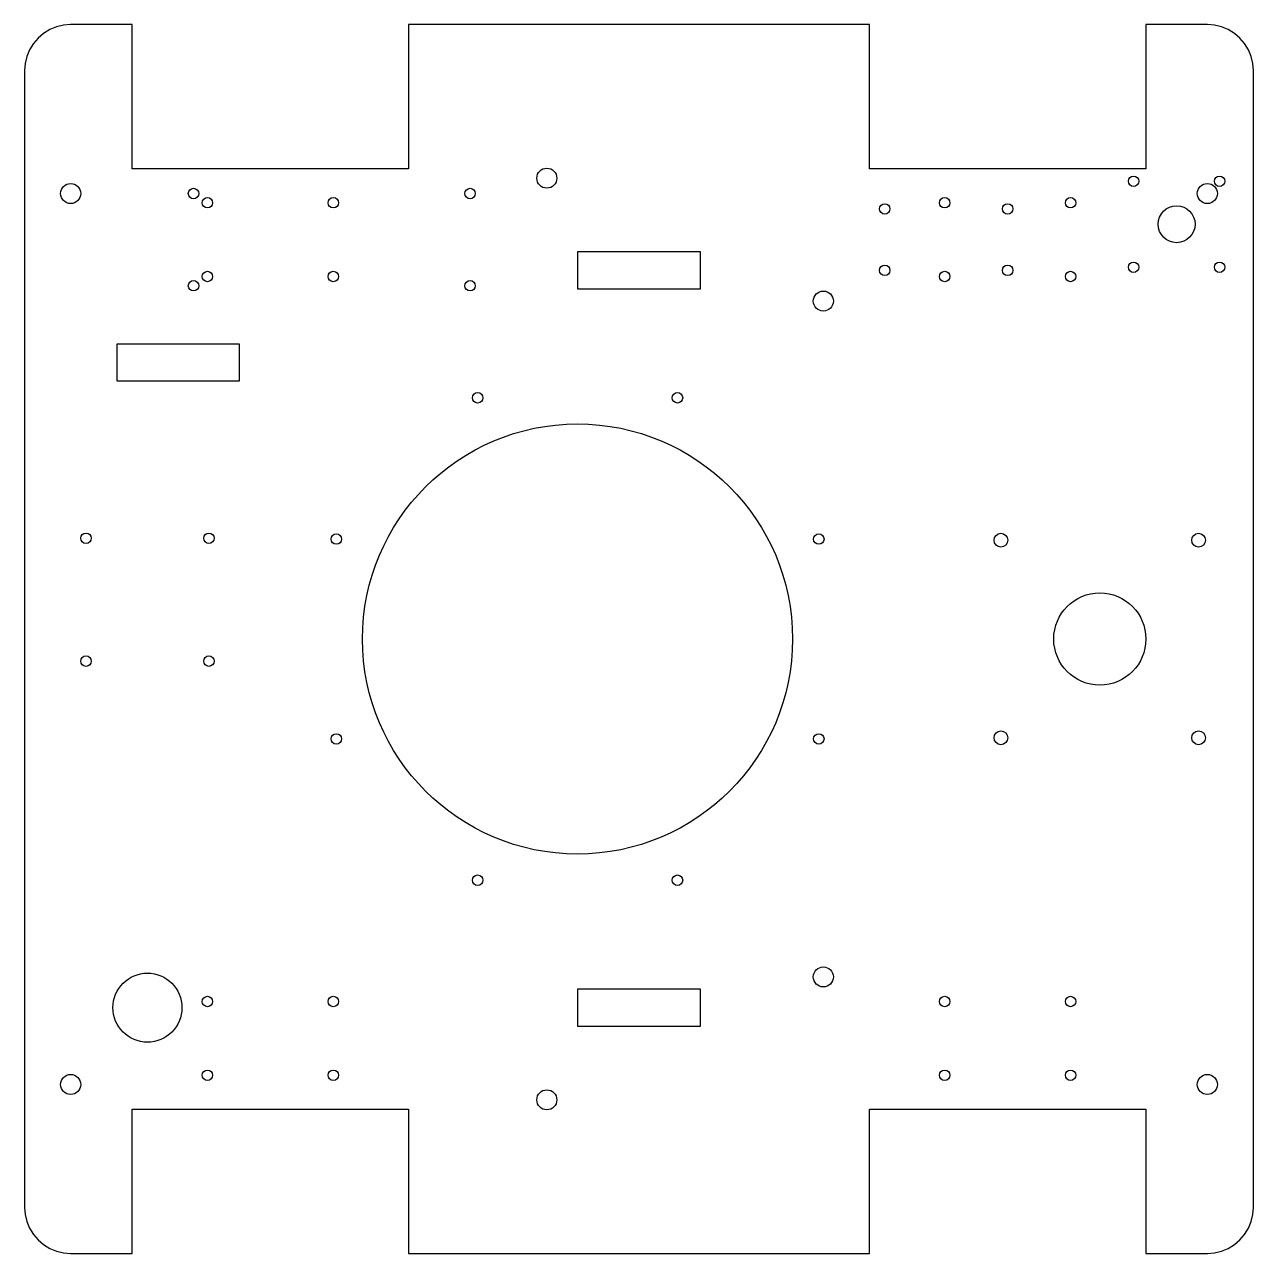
# Model space of a CAD drawing. Header units: millimetres. Extents: x 0 to 200, y 0 to 200.
import ezdxf

# ---------------------------------------------------------------- set-up
doc = ezdxf.new("R2010")
doc.units = ezdxf.units.MM

msp = doc.modelspace()

# ---------------------------------------------------------------- linework, layer by layer
for points in [[(200, 192.5), (199.91, 193.67), (199.63, 194.82), (199.18, 195.9), (198.57, 196.91), (197.8, 197.8), (196.91, 198.57), (195.9, 199.18), (194.82, 199.63), (193.67, 199.91), (192.5, 200), (182.5, 200), (182.5, 176.5), (137.5, 176.5), (137.5, 200), (62.5, 200), (62.5, 176.5), (17.5, 176.5), (17.5, 200), (7.5, 200), (6.33, 199.91), (5.18, 199.63), (4.1, 199.18), (3.09, 198.57), (2.2, 197.8), (1.43, 196.91), (0.82, 195.9), (0.37, 194.82), (0.09, 193.67), (0, 192.5), (0, 7.5), (0.09, 6.33), (0.37, 5.18), (0.82, 4.1), (1.43, 3.09), (2.2, 2.2), (3.09, 1.43), (4.1, 0.82), (5.18, 0.37), (6.33, 0.09), (7.5, 0), (17.5, 0), (17.5, 23.5), (62.5, 23.5), (62.5, 0), (137.5, 0), (137.5, 23.5), (182.5, 23.5), (182.5, 0), (192.5, 0), (193.67, 0.09), (194.82, 0.37), (195.9, 0.82), (196.91, 1.43), (197.8, 2.2), (198.57, 3.09), (199.18, 4.1), (199.63, 5.18), (199.91, 6.33), (200, 7.5)], [(90, 157), (110, 157), (110, 163), (90, 163)], [(35, 142), (35, 148), (15, 148), (15, 142)], [(110, 43), (90, 43), (90, 37), (110, 37)]]:
    msp.add_lwpolyline(points, close=True)
for centre, radius in [((85, 175), 1.63), ((7.5, 172.5), 1.63), ((180.5, 174.5), 0.85), ((192.5, 172.5), 1.63), ((194.5, 174.5), 0.849), ((27.5, 172.5), 0.85), ((72.5, 172.5), 0.85), ((29.75, 171), 0.85), ((50.25, 171), 0.85), ((140, 170), 0.85), ((149.75, 171), 0.85), ((160, 170), 0.85), ((170.25, 171), 0.85), ((187.5, 167.5), 3), ((140, 160), 0.85), ((160, 160), 0.85), ((180.5, 160.5), 0.85), ((194.5, 160.5), 0.85), ((27.5, 157.5), 0.85), ((29.75, 159), 0.85), ((50.25, 159), 0.85), ((72.5, 157.5), 0.85), ((149.75, 159), 0.85), ((170.25, 159), 0.85), ((130, 155), 1.63), ((73.74, 139.26), 0.85), ((106.26, 139.26), 0.85), ((90, 100), 35), ((10, 116.4), 0.85), ((30, 116.4), 0.85), ((50.74, 116.26), 0.85), ((129.26, 116.26), 0.85), ((158.91, 116.08), 1.12), ((191.08, 116.08), 1.12), ((175, 100), 7.5), ((10, 96.4), 0.85), ((30, 96.4), 0.85), ((50.74, 83.74), 0.85), ((129.26, 83.74), 0.85), ((158.91, 83.92), 1.12), ((191.08, 83.92), 1.12), ((73.74, 60.74), 0.85), ((106.26, 60.74), 0.85), ((130, 45), 1.63), ((20, 40), 5.62), ((29.75, 41), 0.85), ((50.25, 41), 0.85), ((149.75, 41), 0.85), ((170.25, 41), 0.85), ((7.5, 27.5), 1.63), ((29.75, 29), 0.85), ((50.25, 29), 0.85), ((149.75, 29), 0.85), ((170.25, 29), 0.85), ((192.5, 27.5), 1.63), ((85, 25), 1.63)]:
    msp.add_circle(centre, radius)

doc.saveas('drawing.dxf')
